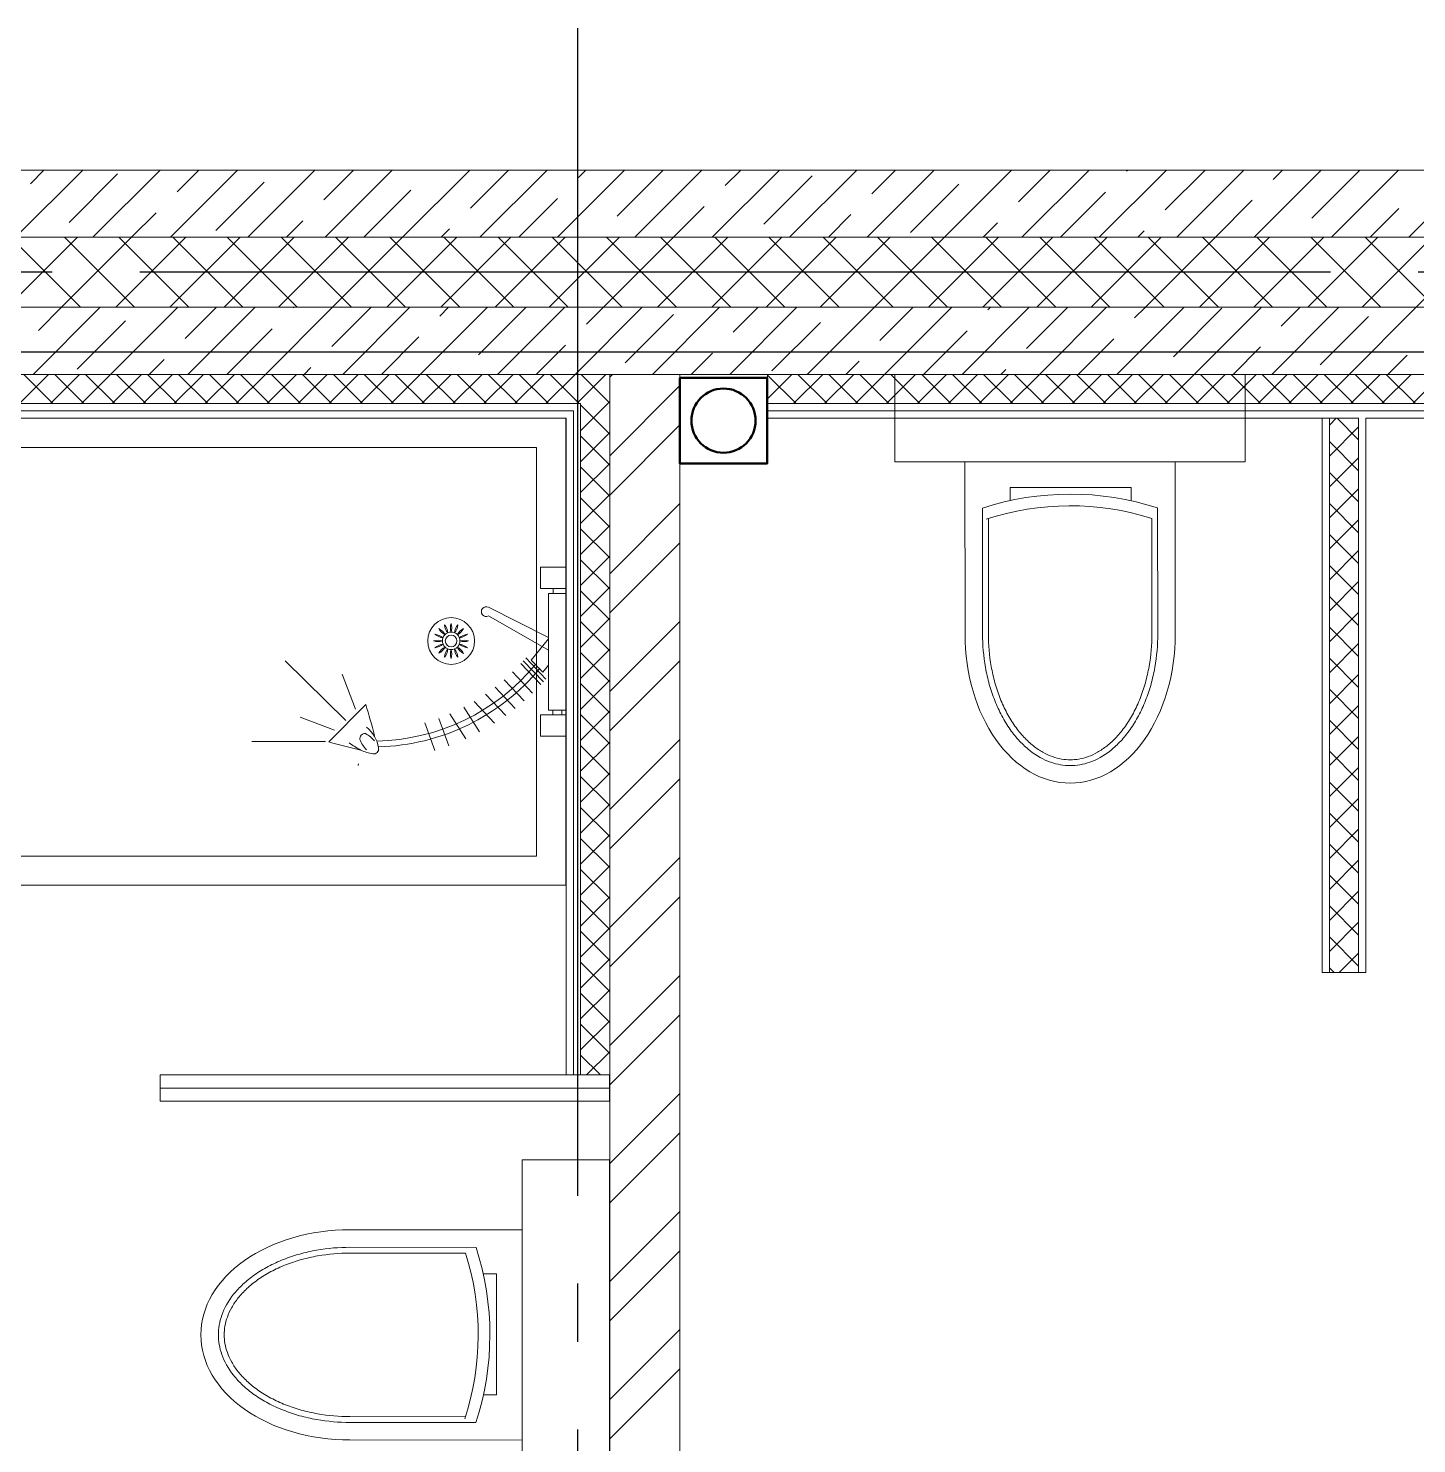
# Model space of a CAD drawing. Header units: millimetres. Extents: x 53645 to 137188, y 78097 to 135533.
# Drawn here: x 121237 to 123615, y 111447 to 113872 of the extents above; entities that cross this region are included whole.
import ezdxf

# ---------------------------------------------------------------- set-up
doc = ezdxf.new("R2010")
doc.units = ezdxf.units.MM
doc.linetypes.add('CONTI', pattern=[0])
doc.linetypes.add('GOST2.303 5', pattern=[24, 20, -1.5, 1, -1.5])
doc.layers.add('axis_dim', color=40, linetype='CONTI')
doc.layers.add('line 1 GP', color=90, linetype='Continuous', lineweight=0, plot=False)
doc.layers.add('sanitary', color=103, linetype='Continuous', lineweight=9)
doc.layers.add('Wall2', color=5, linetype='Continuous', lineweight=5)

# ---------------------------------------------------------------- blocks, each defined once
blk = doc.blocks.new('jy6r')
at = {"color": 0}
for p, q in [((64668.22933991333, -13271.93460333147), (64373.37172315024, -13271.78870644044)), ((64668.22933991333, -13631.93447911453), (64668.22933991333, -13271.93460333147)), ((64589.47506538747, -13301.8956390304), (64373.35687901549, -13301.78870276798)), ((64571.67245424208, -13311.88683144152), (64373.35193097057, -13311.78870154381)), ((64601.8318254856, -13347.39399572711), (64624.75094587432, -13347.40533621221)), ((64624.75094587432, -13347.40533621221), (64624.64848678849, -13554.4751486587)), ((64624.64848678849, -13554.4751486587), (64602.1543200518, -13554.4640184426)), ((64571.53390898438, -13591.88679716511), (64373.21338571292, -13591.7886672674)), ((64589.32662403992, -13601.89560230567), (64373.208437668, -13601.78866604325)), ((64668.22933991333, -13631.93447911453), (64373.19359353326, -13631.78866237077))]:
    blk.add_line(p, q, dxfattribs=at)
for radius, end in [(485.2195626864635, 17.97896403636661), (465.2195626864635, 17.4853101711733)]:
    blk.add_arc((64127.94881916855, -13451.6672921051), radius, 341.9643355431964, end, dxfattribs=at)
at = {"color": 0, "lineweight": 9, "extrusion": (0, 0, -1)}
blk.add_ellipse((64373.28265834175, -13451.7886844056), major_axis=(-255.1423159082478, 0.1262455793817991), ratio=0.7054885322507328, start_param=-1.091703752692365e-13, end_param=1.570796326795022, dxfattribs=at)
at = {"color": 0, "lineweight": 9}
blk.add_ellipse((64373.28265834175, -13451.7886844056), major_axis=(-255.1423159082478, 0.1262455793512065), ratio=0.7054885322507325, start_param=-6.078852456255949e-14, end_param=1.570796326794943, dxfattribs=at)
for points, knots in [([(64373.208437668, -13601.78866604324), (64354.82541635442, -13601.77957004061), (64335.50532297008, -13600.21926011403), (64306.52810069952, -13595.0597186569), (64296.87046540527, -13592.87306371613), (64277.86483934503, -13587.55472027353), (64268.51693481939, -13584.42272358816), (64250.43888343455, -13577.26179680566), (64241.7109967, -13573.23340000259), (64225.16486349665, -13564.39405367939), (64217.34696955502, -13559.582444289), (64202.87902545855, -13549.36475005725), (64196.2156932013, -13543.94957257639), (64184.20366953727, -13532.73402477123), (64178.85405532461, -13526.93464282694), (64164.84484139783, -13509.28868454685), (64158.26367707762, -13497.23568777279), (64149.92552134215, -13473.82458563159), (64148.13499430037, -13462.47843793227), (64148.14568322167, -13440.8761279897), (64149.94743763501, -13429.53175776759), (64158.30875712175, -13406.12891860275), (64164.90184597182, -13394.08244050913), (64178.92851563551, -13376.45035451186), (64184.28386634841, -13370.65626943296), (64196.30698313611, -13359.45261432471), (64202.97567103819, -13354.04403358811), (64217.45371957101, -13343.84066196527), (64225.2763712958, -13339.03679158809), (64241.83124389259, -13330.21382379323), (64250.5631128906, -13326.19406615679), (64268.64824193988, -13319.05103308058), (64277.99924133987, -13315.928288698), (64297.01012117356, -13310.62875599557), (64306.66991567194, -13308.451659407), (64335.65222968137, -13303.32079659227), (64354.9738577019, -13301.77960676534), (64373.3568790155, -13301.78870276797)], [-1.570796326794897, -1.570796326794897, -1.570796326794897, -1.570796326794897, -1.308996938995747, -1.308996938995747, -1.178097245096172, -1.178097245096172, -1.047197551196598, -1.047197551196598, -0.9162978572970231, -0.9162978572970231, -0.7853981633974484, -0.7853981633974484, -0.6544984694978737, -0.6544984694978737, -0.5235987755982989, -0.5235987755982989, -0.2617993877991495, -0.2617993877991495, 0, 0, 0.2617993877991494, 0.2617993877991494, 0.5235987755982987, 0.5235987755982987, 0.6544984694978734, 0.6544984694978734, 0.7853981633974481, 0.7853981633974481, 0.9162978572970227, 0.9162978572970227, 1.047197551196597, 1.047197551196597, 1.178097245096172, 1.178097245096172, 1.308996938995747, 1.308996938995747, 1.570796326794897, 1.570796326794897, 1.570796326794897, 1.570796326794897]), ([(64373.21338571292, -13591.7886672674), (64355.39274917112, -13591.77984953531), (64336.64871870875, -13590.26556634843), (64308.58587233468, -13585.26883415925), (64299.24366841435, -13583.15301138259), (64280.88119775033, -13578.01464208413), (64271.86111373626, -13574.99144258236), (64254.46014744269, -13568.09871709327), (64246.07443605192, -13564.22692649495), (64230.22542301515, -13555.75999870033), (64222.76230104198, -13551.16452518362), (64209.00114679922, -13541.44598705609), (64202.69363988453, -13536.3166752168), (64191.37490109431, -13525.74844295666), (64186.36309202302, -13520.31014073823), (64177.66938188535, -13509.35957297688), (64173.98842433264, -13503.84688445999), (64167.85834234834, -13492.91204498075), (64165.40813462289, -13487.49050134928), (64161.62174555723, -13476.85942848679), (64160.27933435121, -13471.65842513619), (64158.53749430813, -13461.49295181473), (64158.13793957922, -13456.52850341569), (64158.14273549452, -13446.83595859611), (64158.54719265815, -13441.87196739105), (64160.29911215432, -13431.70810406723), (64161.64674171554, -13426.50826077398), (64165.44348496053, -13415.8814007845), (64167.89923438488, -13410.46188445274), (64174.03994376997, -13399.53345629274), (64177.72580702636, -13394.02505205301), (64186.43163629614, -13383.08147570577), (64191.44831322794, -13377.6488216986), (64202.7772412368, -13367.09204142285), (64209.09020137714, -13361.96867610573), (64222.86046948485, -13352.26411112029), (64230.32836803423, -13347.6758588224), (64246.18578418668, -13339.22460248051), (64254.57509243963, -13335.36120563074), (64271.98330056511, -13328.48553412743), (64281.0061990411, -13325.4713356013), (64299.37366225179, -13320.35116374197), (64308.71805281957, -13318.24456564464), (64336.78566326428, -13313.27563670811), (64355.53129442877, -13311.77988381172), (64373.35193097057, -13311.78870154381)], [-1.570796326794897, -1.570796326794897, -1.570796326794897, -1.570796326794897, -1.308996938995747, -1.308996938995747, -1.178097245096172, -1.178097245096172, -1.047197551196598, -1.047197551196598, -0.9162978572970231, -0.9162978572970231, -0.7853981633974484, -0.7853981633974484, -0.6544984694978737, -0.6544984694978737, -0.5235987755982989, -0.5235987755982989, -0.3926990816987242, -0.3926990816987242, -0.2617993877991495, -0.2617993877991495, -0.1308996938995747, -0.1308996938995747, 0, 0, 0.1308996938995747, 0.1308996938995747, 0.2617993877991494, 0.2617993877991494, 0.392699081698724, 0.392699081698724, 0.5235987755982987, 0.5235987755982987, 0.6544984694978734, 0.6544984694978734, 0.7853981633974481, 0.7853981633974481, 0.9162978572970227, 0.9162978572970227, 1.047197551196597, 1.047197551196597, 1.178097245096172, 1.178097245096172, 1.308996938995747, 1.308996938995747, 1.570796326794897, 1.570796326794897, 1.570796326794897, 1.570796326794897])]:
    blk.add_open_spline(points, degree=3, knots=knots, dxfattribs=at)
blk = doc.blocks.new('hhjj')
at = {"color": 0}
for centre, radius in [((5592345.427525982, 528912.2435769958), 40), ((5592345.132785946, 528912.1273181827), 15), ((5592345.427525982, 528912.2435769958), 10)]:
    blk.add_circle(centre, radius, dxfattribs=at)
for centre, start, end in [((5592359.555616338, 528942.1532394091), 184.8952148223531, 219.1047851420183), ((5592314.002164763, 528923.7484502959), 4.895214835549273, 39.10478514201824), ((5592369.993016068, 528934.683999588), 162.895214818999, 197.104785180754), ((5592320.862035897, 528934.683999588), 342.8952148321829, 17.10478516804367), ((5592331.299435627, 528942.1532394091), 320.8952148652446, 355.1047851787093), ((5592376.852887201, 528923.7484502959), 140.8952148652446, 175.1047851656112), ((5592315.517863569, 528898.1154866403), 50.8952148459195, 85.10478520315839), ((5592333.922652682, 528943.6689382147), 230.8952148459195, 265.1047851499911), ((5592346.93715198, 528945.4748002437), 207.8952148246437, 242.1047851753563), ((5592312.196302734, 528910.7339509984), 27.8952148246437, 62.10478517535629), ((5592343.917899985, 528945.4748002437), 297.8952148246437, 332.1047851753563), ((5592378.65874923, 528910.7339509984), 117.8952148718052, 152.1047851753563), ((5592375.337188396, 528898.1154866403), 94.8952147977193, 129.1047851661405), ((5592356.932399282, 528943.6689382147), 274.8952147981067, 309.104785166141), ((5592323.162688601, 528887.5618280942), 72.89521480184678, 107.1047851981532), ((5592323.162688601, 528936.6928082654), 252.8952147974339, 287.1047852025661), ((5592315.517863569, 528926.3716673513), 274.8952147971015, 309.1047851504318), ((5592333.922652682, 528880.8182157769), 94.89521484988134, 129.1047851504329), ((5592312.196302734, 528913.7532029931), 297.8952148145488, 332.1047851728668), ((5592346.93715198, 528879.0123537477), 117.8952148198606, 152.1047851544488), ((5592359.555616338, 528882.3339145825), 140.8952148593628, 175.1047851755124), ((5592314.002164763, 528900.7387036957), 320.8952148593628, 355.1047851621233), ((5592369.993016068, 528889.8031544036), 162.8952148248907, 197.1047851751298), ((5592320.862035897, 528889.8031544036), 342.8952148259913, 17.10478517398996), ((5592331.299435627, 528882.3339145825), 4.895214824481076, 39.1047851377496), ((5592376.852887201, 528900.7387036957), 184.8952148378669, 219.1047851377496), ((5592378.65874923, 528913.7532029931), 207.895214818403, 242.1047851878384), ((5592343.917899985, 528879.0123537477), 27.89521484198394, 62.10478516356582), ((5592375.337188396, 528926.3716673513), 230.8952148338908, 265.1047852020257), ((5592356.932399282, 528880.8182157769), 50.89521483389081, 85.10478520164165), ((5592367.692363364, 528887.5618280942), 72.89521484763308, 107.1047851523669), ((5592367.692363364, 528936.6928082654), 252.895214796633, 287.104785203367)]:
    blk.add_arc(centre, 25.70234451818546, start, end, dxfattribs=at)
blk = doc.blocks.new('04234')
at = {"color": 0, "lineweight": 0}
for p, q in [((-46088.51859755348, 140509.5348321559), (-46088.51859755325, 140472.8109055663)), ((-46045.14012116287, 140509.5348321559), (-46088.51859755348, 140509.5348321559)), ((-46045.14012116287, 140472.8109055659), (-46045.14012116287, 140509.5348321559)), ((-46088.51859755325, 140472.8109055663), (-46045.14012116287, 140472.8109055659)), ((-46066.65724649024, 140472.8109055656), (-46066.65724649024, 140464.650006014)), ((-46058.73468721076, 140464.6500060136), (-46088.51859755325, 140464.650006014)), ((-46088.51859755325, 140464.6487217994), (-46088.51859755325, 140264.6380287163)), ((-46058.61049906677, 140386.2213758213), (-46058.61049906677, 140464.3394458882)), ((-45955.97140131705, 140425.8948863017), (-46059.0657655641, 140367.3522575136)), ((-46058.6104990663, 140389.1709293633), (-45955.97140131751, 140440.8564545513)), ((-46059.06576556456, 140341.9011949591), (-46059.0657655648, 140386.7764194423)), ((-46059.0657655648, 140386.7764194423), (-46029.17239035293, 140350.3315518874)), ((-46054.49800552428, 140317.6421353201), (-46019.85148918419, 140353.9968575767)), ((-46050.25552666886, 140312.8962442348), (-46015.65796248917, 140349.1996008015)), ((-46049.07251924183, 140329.4502704454), (-46029.17239035293, 140350.3315518874)), ((-46045.99179880717, 140308.2717771545), (-46011.43321199389, 140344.5342346247)), ((-46049.07251924183, 140329.4502704454), (-46059.06576556456, 140341.9011949591)), ((-46058.61049906723, 140264.3287528054), (-46058.610499067, 140341.3339629899)), ((-46031.69546839292, 140293.7409130932), (-45997.19964136905, 140329.9375164731)), ((-46017.19271260663, 140280.371147561), (-45982.66564645316, 140316.6005302822)), ((-46002.00862320862, 140267.666605269), (-45967.35879110242, 140304.0248067739)), ((-45985.6276851024, 140255.2735643679), (-45950.75172691559, 140291.8690408339)), ((-45966.64404353453, 140242.429353156), (-45931.39251389611, 140279.418918186)), ((-45745.74658253605, 140274.1013512953), (-45682.62839234948, 140210.1655632716)), ((-46088.51859755325, 140264.6380287163), (-46058.61049906723, 140264.6380287163)), ((-46088.51859755372, 140256.4771898623), (-46088.51859755395, 140219.753263272)), ((-46045.01593302004, 140256.4771898618), (-46088.51859755372, 140256.4771898623)), ((-46081.48710758938, 140264.6380287166), (-46081.48710758961, 140256.4771898618)), ((-46066.53305834718, 140264.6380287173), (-46066.53305834695, 140256.4771898621)), ((-46045.01593301981, 140219.7532632722), (-46045.01593302004, 140256.4771898618)), ((-45940.71175862988, 140227.2203878866), (-45913.57491501933, 140269.4201114035)), ((-45917.02208748995, 140215.4331374468), (-45889.66476714215, 140257.9757179854)), ((-45888.27880274085, 140203.5603174315), (-45870.99540023203, 140250.4781881125)), ((-45864.41395001113, 140195.5641370391), (-45847.09478217456, 140242.5790970029)), ((-46088.51859755395, 140219.753263272), (-46045.01593301981, 140219.7532632722)), ((-45733.07264330401, 140169.9569588379), (-45733.60953656724, 140172.6401412444))]:
    blk.add_line(p, q, dxfattribs=at)
at = {"color": 0, "lineweight": 0, "ltscale": 100000}
for p, q in [((-45711.68120427246, 140246.755985052), (-45607.98520041539, 140348.8811550575)), ((-45728.21237894639, 140266.2799268821), (-45705.6697110017, 140326.353572657)), ((-45692.1441870027, 140230.2356837938), (-45633.53351903546, 140252.7632661953)), ((-45677.11574170717, 140210.7117419645), (-45550.87706990752, 140210.7117419645))]:
    blk.add_line(p, q, dxfattribs=at)
at = {"color": 0, "lineweight": 0}
for centre, radius, start, end in [((-45952.20433530863, 140433.3756704269), 8.37573384441821, 243.2717441346827, 116.7282558951468), ((-45758.07619321579, 140572.7747435855), 371.1867982982067, 219.5748948521873, 268.5463851635695), ((-45758.07619321579, 140572.7747435855), 361.1867982982067, 219.5748948521873, 268.9662403230725), ((-45032.53300761201, 140043.9041410663), 749.4426989791111, 162.111967307606, 166.2974902051817), ((-45710.67960270372, 140190.5251219225), 57.90275453291952, 128.7499499009802, 170.7710732916104), ((-45720.02791316786, 140177.7000174433), 53.22938224458122, 118.8118937012711, 140.0063469502559), ((-45744.45683451954, 140215.6428902379), 8.78280450580875, 44.13043615926173, 98.01239344653567), ((-45759.17692371923, 140198.3239456831), 8.782804505795411, 170.2484789730798, 224.1304361592617), ((-45792.03363744009, 140238.1780696057), 61.14909028492871, 317.0969680629539, 336.8676893329449), ((-45744.45683451954, 140215.6428902379), 8.782804505795411, 350.24847897308, 44.13043615926173), ((-45908.27614031385, 140978.8219535623), 801.0927240324534, 282.3118652798703, 286.3601960419327), ((-45801.81487793778, 140320.7749116047), 140.2587237469475, 297.3130168285447, 306.9943701460239), ((-45759.17692371923, 140198.3239456831), 8.782804505788137, 224.1304361592617, 278.0123934465357), ((-45766.89533504751, 140253.1572327962), 64.1566543728466, 278.0123934465357, 297.3130168285447)]:
    blk.add_arc(centre, radius, start, end, dxfattribs=at)
at = {"color": 0, "lineweight": 0, "extrusion": (0, 0, -1), "zscale": -1, "rotation": 224.9999999811341}
blk.add_blockref('hhjj', (3626280.059418066, 4468765.845428829), dxfattribs=at)

msp = doc.modelspace()

# ---------------------------------------------------------------- linework, layer by layer
at = {"layer": 'axis_dim', "linetype": 'Continuous', "lineweight": 25}
msp.add_line((113077.6731801482, 113317.7876670126), (126877.6731797244, 113317.7876670126), dxfattribs=at)
at = {"layer": 'axis_dim', "linetype": 'GOST2.303 5', "lineweight": 25, "ltscale": 100}
for points in [[(122177.3032287247, 113871.7498236039), (122177.3032287248, 102826.1922158368)], [(123427.681482202, 113453.9400184869), (117677.6785595213, 113453.9400184869)], [(135217.2530433179, 113453.9400184868), (123427.681482202, 113453.9400184869)]]:
    msp.add_lwpolyline(points, dxfattribs=at)
at = {"layer": 'line 1 GP', "color": 25, "lineweight": 50, "ltscale": 100}
msp.add_lwpolyline([(122352.3026507726, 113273.0376511822), (122502.3014740362, 113273.0376511822), (122502.3014740362, 113126.4338445437), (122352.3026507726, 113126.4338445437)], close=True, dxfattribs=at)
msp.add_circle((122427.3020624044, 113199.735747863), 55, dxfattribs=at)
at = {"layer": 'sanitary', "linetype": 'ByBlock', "lineweight": 0}
msp.add_line((121462.3020133422, 112056.4403409932), (122232.3022107852, 112056.4395808729), dxfattribs=at)
for points in [[(123320.9168269287, 113128.9400184869), (122720.9168269287, 113128.9400184869), (122720.9168269287, 113278.9400184869), (123320.9168269287, 113278.9400184869)], [(122157.3028930083, 113203.9399854237), (120457.3028930083, 113203.9399854237), (120457.3028930083, 112403.9399854237), (122157.3028340254, 112403.936725369)], [(122107.3028893219, 113153.9399854237), (120507.3028930083, 113153.9399854237), (120507.3028930083, 112453.9398895398), (122107.3028377118, 112453.936821253)], [(121462.3020133422, 112078.9403409932), (122232.3022107852, 112078.9395808729), (122232.3022107852, 112033.9395808729), (121462.3020133422, 112033.9403409932)], [(122082.3036928681, 111933.6680071146), (122082.3036928681, 111333.6680071146), (122232.3036928681, 111333.6680071146), (122232.3036928681, 111933.6680071146)]]:
    msp.add_lwpolyline(points, close=True, dxfattribs=at)
at = {"layer": 'Wall2', "ltscale": 100}
for points in [[(126852.69188785, 113628.9400184869), (119672.5416940687, 113628.9400184869)], [(121214.8123014597, 113513.9400184869), (121329.8123014597, 113628.9400184869)], [(121240.2207655083, 113605.6397433829), (121263.5210406122, 113628.9400184869)], [(121347.3948229322, 113513.9400184869), (121462.3948229322, 113628.9400184869)], [(121479.9773444047, 113513.9400184869), (121594.9773444047, 113628.9400184869)], [(121491.4646436986, 113591.7185786283), (121528.6860835572, 113628.9400184869)], [(121612.5598658771, 113513.9400184869), (121727.5598658771, 113628.9400184869)], [(121742.708521889, 113577.7974138737), (121793.8511265022, 113628.9400184869)], [(121745.1423873496, 113513.9400184869), (121860.1423873496, 113628.9400184869)], [(121877.7249088221, 113513.9400184869), (121992.7249088221, 113628.9400184869)], [(121993.9524000793, 113563.8762491191), (122059.0161694471, 113628.9400184869)], [(122010.3074302946, 113513.9400184869), (122125.3074302946, 113628.9400184869)], [(122142.8899517671, 113513.9400184869), (122257.8899517671, 113628.9400184869)], [(122178.9050175334, 113616.2463451007), (122191.5986909196, 113628.9400184869)], [(122245.1962782696, 113549.9550843645), (122324.1812123921, 113628.9400184869)], [(122275.4724732395, 113513.9400184869), (122390.4724732395, 113628.9400184869)], [(122408.054994712, 113513.9400184869), (122523.054994712, 113628.9400184869)], [(122430.1488957237, 113602.3251803461), (122456.7637338645, 113628.9400184869)], [(122540.6375161845, 113513.9400184869), (122655.6375161845, 113628.9400184869)], [(122673.220037657, 113513.9400184869), (122788.220037657, 113628.9400184869)], [(122681.3927739141, 113588.4040155915), (122721.9287768095, 113628.9400184869)], [(122805.8025591294, 113513.9400184869), (122920.8025591295, 113628.9400184869)], [(122932.6366521044, 113574.4828508369), (122987.0938197544, 113628.9400184869)], [(122938.3850806019, 113513.9400184869), (123053.3850806019, 113628.9400184869)], [(123070.9676020744, 113513.9400184869), (123185.9676020744, 113628.9400184869)], [(123117.5892695585, 113626.8529468185), (123119.6763412269, 113628.9400184869)], [(123183.8805302948, 113560.5616860822), (123252.2588626994, 113628.9400184869)], [(123203.5501235469, 113513.9400184869), (123318.5501235469, 113628.9400184869)], [(123336.1326450194, 113513.9400184869), (123451.1326450194, 113628.9400184869)], [(123368.8331477489, 113612.9317820639), (123384.8413841719, 113628.9400184869)], [(123435.1244084851, 113546.6405213276), (123517.4239056444, 113628.9400184869)], [(123468.7151664918, 113513.9400184869), (123583.7151664918, 113628.9400184869)], [(123601.2976879643, 113513.9400184869), (123716.2976879643, 113628.9400184869)], [(121306.5120262445, 113539.3484826467), (121389.3761021648, 113622.2125585669)], [(121557.7559044348, 113525.427317892), (121640.6199803551, 113608.2913938123)], [(122496.44015646, 113536.0339196099), (122579.3042323803, 113618.8979955301)], [(122747.6840346503, 113522.1127548552), (122830.5481105706, 113604.9768307755)], [(121811.4336479746, 113513.9400184869), (121891.8638585455, 113594.3702290577)], [(122076.5986909196, 113513.9400184869), (122143.1077367358, 113580.4490643031)], [(123004.6763412269, 113513.9400184869), (123081.791988761, 113591.0556660209)], [(121413.6860835572, 113513.9400184869), (121455.667362901, 113555.9212978307)], [(122341.7637338645, 113513.9400184869), (122394.3516149262, 113566.5278995485)], [(123269.8413841719, 113513.9400184869), (123333.0358669513, 113577.1345012663)], [(123535.0064271168, 113513.9400184869), (123584.2797451417, 113563.2133365117)], [(121678.8511265022, 113513.9400184869), (121706.9112410914, 113542.0001330761)], [(122606.9287768095, 113513.9400184869), (122645.5954931165, 113552.6067347939)], [(122872.0938197544, 113513.9400184869), (122896.8393713069, 113538.6855700393)], [(119672.5416940687, 113513.9400184869), (126737.6918877943, 113513.9400184869)], [(119672.5416940687, 113513.9400184869), (126737.6918877943, 113513.9400184869)], [(121200.8783186377, 113393.9400184869), (121320.8783186377, 113513.9400184869)], [(121325.9670951167, 113393.9400184869), (121205.9670951167, 113513.9400184869)], [(121293.6860836684, 113393.9400184869), (121413.6860836684, 113513.9400184869)], [(121418.7748601474, 113393.9400184869), (121298.7748601474, 113513.9400184869)], [(121386.4938486992, 113393.9400184869), (121506.4938486992, 113513.9400184869)], [(121511.5826251782, 113393.9400184869), (121391.5826251781, 113513.9400184869)], [(121479.3016137299, 113393.9400184869), (121599.3016137299, 113513.9400184869)], [(121604.3903902089, 113393.9400184869), (121484.3903902089, 113513.9400184869)], [(121572.1093787606, 113393.9400184869), (121692.1093787606, 113513.9400184869)], [(121697.1981552396, 113393.9400184869), (121577.1981552396, 113513.9400184869)], [(121664.9171437914, 113393.9400184869), (121784.9171437914, 113513.9400184869)], [(121790.0059202703, 113393.9400184869), (121670.0059202703, 113513.9400184869)], [(121757.7249088221, 113393.9400184869), (121877.7249088221, 113513.9400184869)], [(121882.8136853011, 113393.9400184869), (121762.8136853011, 113513.9400184869)], [(121850.5326738528, 113393.9400184869), (121970.5326738528, 113513.9400184869)], [(121975.6214503318, 113393.9400184869), (121855.6214503318, 113513.9400184869)], [(121943.3404388836, 113393.9400184869), (122063.3404388836, 113513.9400184869)], [(121944.0161694471, 113513.9400184869), (121958.1551192817, 113528.0789683215)], [(122068.4292153626, 113393.9400184869), (121948.4292153626, 113513.9400184869)], [(122036.1482039143, 113393.9400184869), (122156.1482039143, 113513.9400184869)], [(122161.2369803933, 113393.9400184869), (122041.2369803933, 113513.9400184869)], [(122128.955968945, 113393.9400184869), (122248.955968945, 113513.9400184869)], [(122254.044745424, 113393.9400184869), (122134.044745424, 113513.9400184869)], [(122209.1812123921, 113513.9400184869), (122209.3989974721, 113514.1578035669)], [(122221.7637339758, 113393.9400184869), (122341.7637339758, 113513.9400184869)], [(122346.8525104547, 113393.9400184869), (122226.8525104547, 113513.9400184869)], [(122314.5714990065, 113393.9400184869), (122434.5714990065, 113513.9400184869)], [(122439.6602754855, 113393.9400184869), (122319.6602754855, 113513.9400184869)], [(122407.3792640372, 113393.9400184869), (122527.3792640372, 113513.9400184869)], [(122532.4680405162, 113393.9400184869), (122412.4680405162, 113513.9400184869)], [(122500.187029068, 113393.9400184869), (122620.187029068, 113513.9400184869)], [(122625.275805547, 113393.9400184869), (122505.275805547, 113513.9400184869)], [(122592.9947940987, 113393.9400184869), (122712.9947940987, 113513.9400184869)], [(122718.0835705777, 113393.9400184869), (122598.0835705777, 113513.9400184869)], [(122685.8025591294, 113393.9400184869), (122805.8025591294, 113513.9400184869)], [(122810.8913356084, 113393.9400184869), (122690.8913356084, 113513.9400184869)], [(122778.6103241602, 113393.9400184869), (122898.6103241602, 113513.9400184869)], [(122903.6991006392, 113393.9400184869), (122783.6991006392, 113513.9400184869)], [(122871.4180891909, 113393.9400184869), (122991.4180891909, 113513.9400184869)], [(122996.5068656699, 113393.9400184869), (122876.5068656699, 113513.9400184869)], [(122964.2258542216, 113393.9400184869), (123084.2258542216, 113513.9400184869)], [(123089.3146307006, 113393.9400184869), (122969.3146307006, 113513.9400184869)], [(123057.0336192524, 113393.9400184869), (123177.0336192524, 113513.9400184869)], [(123182.1223957314, 113393.9400184869), (123062.1223957314, 113513.9400184869)], [(123137.2588626994, 113513.9400184869), (123148.0832494972, 113524.7644052847)], [(123149.8413842831, 113393.9400184869), (123269.8413842831, 113513.9400184869)], [(123274.9301607621, 113393.9400184869), (123154.9301607621, 113513.9400184869)], [(123242.6491493139, 113393.9400184869), (123362.6491493139, 113513.9400184869)], [(123367.7379257928, 113393.9400184869), (123247.7379257928, 113513.9400184869)], [(123335.4569143446, 113393.9400184869), (123455.4569143446, 113513.9400184869)], [(123460.5456908236, 113393.9400184869), (123340.5456908236, 113513.9400184869)], [(123428.2646793753, 113393.9400184869), (123548.2646793753, 113513.9400184869)], [(123553.3534558543, 113393.9400184869), (123433.3534558543, 113513.9400184869)], [(123521.072444406, 113393.9400184869), (123641.072444406, 113513.9400184869)], [(123646.161220885, 113393.9400184869), (123526.161220885, 113513.9400184869)], [(123613.8802094368, 113393.9400184869), (123733.8802094368, 113513.9400184869)], [(126617.6918877362, 113393.9400184869), (119672.5416940687, 113393.9400184869)], [(126617.6918877362, 113393.9400184869), (119672.5416940687, 113393.9400184869)], [(121244.9773444047, 113278.9400184869), (121359.9773444047, 113393.9400184869)], [(121254.1419302629, 113354.3958651925), (121293.6860835572, 113393.9400184869)], [(121377.5598658771, 113278.9400184869), (121492.5598658771, 113393.9400184869)], [(121505.3858084532, 113340.4747004379), (121558.8511265021, 113393.9400184869)], [(121510.1423873496, 113278.9400184869), (121625.1423873496, 113393.9400184869)], [(121642.7249088221, 113278.9400184869), (121757.7249088221, 113393.9400184869)], [(121690.3384259073, 113392.8447964196), (121691.4336479746, 113393.9400184869)], [(121756.6296866436, 113326.5535356833), (121824.0161694471, 113393.9400184869)], [(121775.3074302946, 113278.9400184869), (121890.3074302946, 113393.9400184869)], [(121907.8899517671, 113278.9400184869), (122022.8899517671, 113393.9400184869)], [(121941.5823040977, 113378.9236316649), (121956.5986909196, 113393.9400184869)], [(122007.8735648339, 113312.6323709287), (122089.1812123921, 113393.9400184869)], [(122040.4724732395, 113278.9400184869), (122155.4724732395, 113393.9400184869)], [(122173.054994712, 113278.9400184869), (122288.054994712, 113393.9400184869)], [(122192.826182288, 113365.0024669103), (122221.7637338645, 113393.9400184869)], [(122305.6375161845, 113278.9400184869), (122420.6375161845, 113393.9400184869)], [(122438.220037657, 113278.9400184869), (122553.220037657, 113393.9400184869)], [(122444.0700604784, 113351.0813021557), (122486.9287768095, 113393.9400184869)], [(122570.8025591295, 113278.9400184869), (122685.8025591294, 113393.9400184869)], [(122695.3139386687, 113337.1601374011), (122752.0938197544, 113393.9400184869)], [(122703.3850806019, 113278.9400184869), (122818.3850806019, 113393.9400184869)], [(122835.9676020744, 113278.9400184869), (122950.9676020744, 113393.9400184869)], [(122880.2665561228, 113389.5302333828), (122884.6763412269, 113393.9400184869)], [(122946.557816859, 113323.2389726465), (123017.2588626994, 113393.9400184869)], [(122968.5501235469, 113278.9400184869), (123083.5501235469, 113393.9400184869)], [(123101.1326450194, 113278.9400184869), (123216.1326450194, 113393.9400184869)], [(123131.5104343132, 113375.6090686282), (123149.8413841719, 113393.9400184869)], [(123197.8016950494, 113309.3178078919), (123280.6657709697, 113392.1818838122)], [(123233.7151664918, 113278.9400184869), (123348.7151664918, 113393.9400184869)], [(123366.2976879643, 113278.9400184869), (123481.2976879643, 113393.9400184869)], [(123382.7543125035, 113361.6879038735), (123415.0064271168, 113393.9400184869)], [(123498.8802094368, 113278.9400184869), (123613.8802094368, 113393.9400184869)], [(121320.4331909991, 113288.1046044563), (121403.2972669194, 113370.9686803766)], [(122259.1174430243, 113298.7112061741), (122341.9815189446, 113381.5752820944)], [(122510.3613212146, 113284.7900414195), (122593.2253971349, 113367.6541173398)], [(123449.0455732397, 113295.3966431373), (123531.90964916, 113378.2607190576)], [(121576.4336479746, 113278.9400184869), (121654.5411451097, 113357.047515622)], [(121841.5986909196, 113278.9400184869), (121905.7850233001, 113343.1263508674)], [(122769.6763412269, 113278.9400184869), (122844.4692753252, 113353.7329525852)], [(123034.8413841719, 113278.9400184869), (123095.7131535156, 113339.8117878306)], [(122106.7637338645, 113278.9400184869), (122157.0289014904, 113329.2051861128)], [(122371.9287768095, 113278.9400184869), (122408.2727796808, 113315.2840213582)], [(123300.0064271168, 113278.9400184869), (123346.9570317059, 113325.890623076)], [(121443.8511265022, 113278.9400184869), (121469.5885276557, 113304.6774196404)], [(121709.0161694471, 113278.9400184869), (121720.832405846, 113290.7562548858)], [(122637.0938197544, 113278.9400184869), (122659.5166578711, 113301.3628566035)], [(123565.1714700618, 113278.9400184869), (123598.2009098963, 113311.9694583213)], [(119672.5416940687, 113278.9400184869), (126502.6918876806, 113278.9400184869)], [(120272.6688753898, 113278.9400184869), (122182.6744630007, 113278.9399849852)], [(122157.6744630007, 113278.9399854237), (122157.6744630007, 113278.9400184869)], [(122157.6744630007, 113278.9400184869), (122170.1744630008, 113278.9400184869)], [(122170.1744630007, 113278.9399852044), (122157.6744630007, 113278.9399854237)], [(122170.1744630007, 113278.9399852044), (122170.1744630008, 113278.9400184869)], [(122170.1744630008, 113278.9400184869), (122182.6744630008, 113278.9400184869)], [(122170.1744630008, 113278.9400184869), (122170.1744630007, 113278.9399852044)], [(122182.6744630007, 113278.9399849852), (122170.1744630007, 113278.9399852044)], [(122182.6744630007, 113278.9399849852), (122182.6744630008, 113278.9400184869)], [(122182.6744630008, 113278.9400184869), (122232.6744630009, 113278.9400184869)], [(122182.6744630008, 113278.9400184869), (122182.6744630007, 113278.9399849852)], [(122232.6744630008, 113278.9399778744), (122232.6721617848, 112078.9395808729)], [(122232.6731797243, 110028.9400658694), (122232.6744630008, 113278.9400184869)], [(122232.6744630009, 113278.9400184869), (122232.6744630008, 113278.9399778744)], [(122232.674461204, 113274.3895154942), (122237.2249641967, 113278.9400184869)], [(122232.6744630008, 113278.9400184869), (122352.6744630008, 113278.9400184869)], [(122352.6744630008, 113278.9400184869), (122352.6731797243, 110028.9400184869)], [(122502.6713511229, 113278.9400184869), (126502.6918876805, 113278.9400280076)], [(122502.6713512419, 113228.9400184869), (122502.6713511229, 113278.9400184869)], [(122902.2588626994, 113278.9400184869), (122910.7605360615, 113287.4416918489)], [(122232.6744080156, 113139.6856495817), (122352.6744553982, 113259.6856969643)], [(122182.6743671168, 113228.9399849852), (120272.6689306034, 113228.9400184869)], [(120272.6689306034, 113228.9400184869), (122170.1743671167, 113228.9399852044)], [(122170.1743431457, 113216.4399852044), (120272.6689444067, 113216.4400184869)], [(120272.6689444067, 113216.4400184869), (122157.6743431457, 113216.4399854237)], [(122157.6743431457, 113216.4399854237), (122170.1743431457, 113216.4399852044)], [(122170.172161785, 112078.9397007279), (122170.1743431457, 113216.4399852044)], [(122170.1743431457, 113216.4399852044), (122170.172161785, 112078.9397007279)], [(122170.1743431457, 113216.4399852044), (122170.1743191748, 113203.9399852044)], [(122170.1743671167, 113228.9399852044), (122182.6743671168, 113228.9399849852)], [(122182.6721617849, 112078.9396767569), (122182.6743671168, 113228.9399849852)], [(122182.6743671168, 113228.9399849852), (122182.6721617849, 112078.9396767569)], [(122182.6743671168, 113228.9399849852), (122182.6743431458, 113216.4399849852)], [(126452.6915945493, 113228.9400278886), (122502.6713512419, 113228.9400184869)], [(122502.6713512419, 113228.9400184869), (126452.6915945493, 113228.9400278886)], [(122502.6713512716, 113216.4400184869), (122502.6713512419, 113228.9400184869)], [(126440.1915965237, 113216.4400278589), (122502.6713512716, 113216.4400184869)], [(122502.6713512716, 113216.4400184869), (126440.1915965237, 113216.4400278589)], [(122502.6713513014, 113203.9400184869), (122502.6713512716, 113216.4400184869)], [(122157.6743191747, 113203.9399854237), (120272.6689582101, 113203.9400184869)], [(122157.672161785, 112078.9397246989), (122157.6743191747, 113203.9399854237)], [(122232.6743814214, 113072.3336729875), (122352.674428804, 113192.3337203701)], [(123515.1760453086, 113203.9400187322), (122502.6713513014, 113203.9400184869)], [(123452.6760453086, 113203.9399732794), (123465.1760453086, 113203.93998237)], [(123452.6767357951, 112254.4828533416), (123452.6760453086, 113203.9399732794)], [(123515.1760453086, 113203.9400187322), (123465.1760453086, 113203.93998237)], [(123465.1760453086, 113203.93998237), (123465.1767357951, 112254.4828624321)], [(123465.1760453086, 113203.93998237), (123465.1767357951, 112254.4828624321)], [(123515.1767357951, 112254.4828987943), (123515.1760453086, 113203.9400187322)], [(123515.1767357951, 112254.4828987943), (123515.1760453086, 113203.9400187322)], [(126427.6915984981, 113203.9400278587), (123527.6760453086, 113203.9400278227)], [(123527.6760453086, 113203.9400278227), (123527.6767357951, 112254.4829078849)], [(122232.674328233, 112937.6298070751), (122352.6743756155, 113057.6298544576)], [(122232.6743016388, 112870.2778304809), (122352.6743490213, 112990.2778778634)], [(122232.6742484504, 112735.5739645684), (122352.6742958329, 112855.574011951)], [(122232.6742218562, 112668.2219879742), (122352.6742692387, 112788.2220353567)], [(122232.6741686678, 112533.5181220617), (122352.6742160503, 112653.5181694443)], [(122232.6741420735, 112466.1661454675), (122352.6741894561, 112586.16619285)], [(122232.6740888851, 112331.4622795551), (122352.6741362677, 112451.4623269376)], [(122232.6740622909, 112264.1103029608), (122352.6741096735, 112384.1103503434)], [(122232.6740091025, 112129.4064370484), (122352.6740564851, 112249.4064844309)], [(123465.1767357951, 112254.4828624321), (123452.6767357951, 112254.4828533416)], [(123465.1767357951, 112254.4828624321), (123515.1767357951, 112254.4828987943)], [(123527.6767357951, 112254.4829078849), (123515.1767357951, 112254.4828987943)], [(122232.6739825083, 112062.0544604542), (122352.6740298909, 112182.0545078367)], [(122170.172161785, 112078.9397007279), (122157.672161785, 112078.9397246989)], [(122182.6721617849, 112078.9396767569), (122170.172161785, 112078.9397007279)], [(122232.6721617848, 112078.9395808729), (122182.6721617849, 112078.9396767569)], [(122232.6739293199, 111927.3505945417), (122352.6739767024, 112047.3506419242)], [(122232.6739027257, 111859.9986179475), (122352.6739501082, 111979.99866533)], [(122232.6738495373, 111725.294752035), (122352.6738969198, 111845.2947994176)], [(122232.6738229431, 111657.9427754408), (122352.6738703256, 111777.9428228234)], [(122232.6737697546, 111523.2389095283), (122352.6738171372, 111643.2389569109)], [(122232.6737431604, 111455.8869329341), (122352.673790543, 111575.8869803167)]]:
    msp.add_lwpolyline(points, dxfattribs=at)
at = {"layer": 'Wall2', "lineweight": 0, "ltscale": 100}
for points in [[(121221.4938320567, 113228.9400018444), (121271.4938311797, 113278.9400009674)], [(121278.835078409, 113228.9400008386), (121228.835077532, 113278.9400017156)], [(121274.5268397155, 113228.9400009142), (121324.5268388385, 113278.9400000372)], [(121331.8680879282, 113228.9399999084), (121281.8680870512, 113278.9400007854)], [(121327.5598473742, 113228.939999984), (121377.5598464972, 113278.939999107)], [(121384.9010974474, 113228.9399989782), (121334.9010965704, 113278.9399998552)], [(121380.592855033, 113228.9399990537), (121430.592854156, 113278.9399981768)], [(121437.9341069666, 113228.939998048), (121387.9341060896, 113278.939998925)], [(121433.6258626918, 113228.9399981236), (121483.6258618148, 113278.9399972465)], [(121490.9671164858, 113228.9399971178), (121440.9671156088, 113278.9399979948)], [(121486.6588703506, 113228.9399971933), (121536.6588694736, 113278.9399963163)], [(121544.000126005, 113228.9399961876), (121494.000125128, 113278.9399970646)], [(121539.6918780094, 113228.9399962631), (121589.6918771324, 113278.9399953861)], [(121597.0331355242, 113228.9399952574), (121547.0331346472, 113278.9399961344)], [(121592.7248856682, 113228.9399953329), (121642.7248847912, 113278.939994456)], [(121650.0661450434, 113228.9399943272), (121600.0661441664, 113278.9399952042)], [(121645.757893327, 113228.9399944027), (121695.75789245, 113278.9399935257)], [(121703.0991545626, 113228.939993397), (121653.0991536856, 113278.939994274)], [(121698.7909009857, 113228.9399934725), (121748.7909001088, 113278.9399925955)], [(121756.1321640818, 113228.9399924668), (121706.1321632047, 113278.9399933438)], [(121751.8239086445, 113228.9399925423), (121801.8239077675, 113278.9399916653)], [(121809.165173601, 113228.9399915366), (121759.1651727239, 113278.9399924136)], [(121804.8569163033, 113228.9399916121), (121854.8569154263, 113278.9399907351)], [(121862.1981831201, 113228.9399906064), (121812.1981822431, 113278.9399914833)], [(121857.8899239621, 113228.9399906819), (121907.8899230851, 113278.9399898049)], [(121915.2311926393, 113228.9399896761), (121865.2311917623, 113278.9399905532)], [(121910.9229316209, 113228.9399897517), (121960.9229307439, 113278.9399888747)], [(121968.2642021585, 113228.9399887459), (121918.2642012815, 113278.9399896229)], [(121963.9559392797, 113228.9399888215), (122013.9559384027, 113278.9399879445)], [(122021.2972116777, 113228.9399878157), (121971.2972108007, 113278.9399886928)], [(122016.9889469385, 113228.9399878913), (122066.9889460615, 113278.9399870143)], [(122074.3302211969, 113228.9399868855), (122024.3302203199, 113278.9399877625)], [(122070.0219545973, 113228.9399869611), (122120.0219537203, 113278.9399860841)], [(122127.3632307161, 113228.9399859553), (122077.3632298391, 113278.9399868323)], [(122123.054962256, 113228.9399860309), (122173.054961379, 113278.9399851539)], [(122180.3962402353, 113228.9399850251), (122130.3962393583, 113278.9399859021)], [(122182.6743797474, 113235.5263949332), (122226.088003301, 113278.9400184869)], [(122232.6743685645, 113229.694865285), (122183.4292153626, 113278.9400184869)], [(122200.3056409905, 113262.063592859), (122183.4292488775, 113278.9399849719)], [(122502.6713512219, 113237.3253148738), (122544.286054934, 113278.9400185859)], [(122551.62726678, 113228.9400186034), (122502.6713511253, 113277.895934258)], [(122547.3190635302, 113228.9400185931), (122597.3190636492, 113278.9400187121)], [(122604.6602752428, 113228.9400187296), (122554.6602753618, 113278.9400186106)], [(122600.3520722454, 113228.9400187194), (122650.3520723644, 113278.9400188384)], [(122657.6932837055, 113228.9400188559), (122607.6932838245, 113278.9400187368)], [(122653.3850809606, 113228.9400188456), (122703.3850810796, 113278.9400189646)], [(122710.7262921683, 113228.9400189821), (122660.7262922873, 113278.9400188631)], [(122706.4180896759, 113228.9400189718), (122756.4180897949, 113278.9400190908)], [(122763.759300631, 113228.9400191083), (122713.7593007501, 113278.9400189893)], [(122759.4510983911, 113228.9400190981), (122809.4510985101, 113278.9400192171)], [(122816.7923090938, 113228.9400192345), (122766.7923092128, 113278.9400191155)], [(122812.4841071063, 113228.9400192243), (122862.4841072253, 113278.9400193433)], [(122869.8253175566, 113228.9400193607), (122819.8253176756, 113278.9400192417)], [(122865.5171158215, 113228.9400193505), (122915.5171159405, 113278.9400194695)], [(122922.8583260193, 113228.940019487), (122872.8583261383, 113278.940019368)], [(122918.5501245367, 113228.9400194767), (122968.5501246558, 113278.9400195957)], [(122975.8913344821, 113228.9400196132), (122925.8913346011, 113278.9400194942)], [(122971.583133252, 113228.9400196029), (123021.583133371, 113278.940019722)], [(123028.9243429449, 113228.9400197394), (122978.9243430639, 113278.9400196204)], [(123024.6161419672, 113228.9400197292), (123074.6161420862, 113278.9400198482)], [(123081.9573514076, 113228.9400198657), (123031.9573515266, 113278.9400197467)], [(123077.6491506824, 113228.9400198554), (123127.6491508014, 113278.9400199744)], [(123134.9903598704, 113228.9400199919), (123084.9903599894, 113278.9400198729)], [(123130.6821593976, 113228.9400199816), (123180.6821595166, 113278.9400201007)], [(123188.0233683331, 113228.9400201181), (123138.0233684522, 113278.9400199991)], [(123183.7151681128, 113228.9400201079), (123233.7151682319, 113278.9400202269)], [(123241.0563767959, 113228.9400202443), (123191.0563769149, 113278.9400201254)], [(123236.7481768281, 113228.9400202341), (123286.7481769471, 113278.9400203531)], [(123294.0893852587, 113228.9400203706), (123244.0893853777, 113278.9400202516)], [(123289.7811855433, 113228.9400203603), (123339.7811856623, 113278.9400204793)], [(123347.1223937214, 113228.9400204968), (123297.1223938404, 113278.9400203778)], [(123342.8141942585, 113228.9400204865), (123392.8141943775, 113278.9400206056)], [(123400.1554021842, 113228.940020623), (123350.1554023032, 113278.940020504)], [(123395.8472029737, 113228.9400206128), (123445.8472030927, 113278.9400207318)], [(123453.188410647, 113228.9400207493), (123403.188410766, 113278.9400206303)], [(123448.8802116889, 113228.940020739), (123498.8802118079, 113278.940020858)], [(123506.2214191097, 113228.9400208755), (123456.2214192287, 113278.9400207565)], [(123501.9132204042, 113228.9400208652), (123551.9132205232, 113278.9400209842)], [(123559.2544275725, 113228.9400210017), (123509.2544276915, 113278.9400208827)], [(123554.9462291194, 113228.9400209915), (123604.9462292384, 113278.9400211105)], [(123612.2874360353, 113228.940021128), (123562.2874361543, 113278.940021009)], [(123607.9792378346, 113228.9400211177), (123657.9792379536, 113278.9400212367)], [(122176.0879699148, 113228.9399851007), (122200.3056408343, 113253.1576560201)], [(122182.6742780469, 113182.4932846437), (122232.6743739311, 113232.493380528)], [(122232.6742668644, 113176.6619583961), (122182.674362748, 113226.6618625124)], [(123465.1760538444, 113192.2028543054), (123476.9131904447, 113203.9399909058)], [(123515.1760722076, 113166.9523591886), (123478.1884395631, 113203.9399918331)], [(122182.6741763464, 113129.4601743543), (122232.6742722306, 113179.4602702385)], [(122232.6741651643, 113123.6290515072), (122182.6742610479, 113173.6289556235)], [(123465.1760924123, 113139.1698842843), (123515.1760560501, 113189.1698479222)], [(123515.1761107756, 113113.9193120316), (123465.1760744134, 113163.9193483939)], [(122182.6740746459, 113076.4270640648), (122232.6741705301, 113126.427159949)], [(122232.6740634641, 113070.5961446183), (122182.6741593478, 113120.5960487346)], [(123465.1761309801, 113086.1369142632), (123515.176094618, 113136.1368779011)], [(123515.1761493435, 113060.8862648747), (123465.1761129813, 113110.8863012369)], [(122182.6739729454, 113023.3939537753), (122232.6740688296, 113073.3940496595)], [(123465.176169548, 113033.1039442421), (123515.1761331859, 113083.10390788)], [(122232.673961764, 113017.5632377294), (122182.6740576477, 113067.5631418457)], [(123515.1761879114, 113007.8532177178), (123465.1761515492, 113057.85325408)], [(123465.1762081159, 112980.070974221), (123515.1761717538, 113030.0709378589)], [(122182.6738712449, 112970.3608434858), (122232.6739671291, 113020.36093937)], [(122232.6738600639, 112964.5303308406), (122182.6739559476, 113014.5302349569)], [(123515.1762264794, 112954.8201705609), (123465.1761901172, 113004.8202069231)], [(123465.1762466838, 112927.0380041999), (123515.1762103216, 112977.0379678378)], [(122182.6737695444, 112917.3277331963), (122232.6738654286, 112967.3278290805)], [(122232.6737583638, 112911.4974239517), (122182.6738542475, 112961.497328068)], [(123515.1762650473, 112901.7871234039), (123465.1762286851, 112951.7871597662)], [(122182.6736678439, 112864.2946229068), (122232.6737637281, 112914.2947187911)], [(122232.6736566637, 112858.4645170628), (122182.6737525474, 112908.4644211791)], [(123465.1762852517, 112874.0050341788), (123515.1762488895, 112924.0049978167)], [(123515.1763036153, 112848.754076247), (123465.1762672531, 112898.7541126092)], [(122182.6735661434, 112811.2615126173), (122232.6736620276, 112861.2616085015)], [(122232.6735549636, 112805.4316101739), (122182.6736508473, 112855.4315142902)], [(123465.1763238195, 112820.9720641577), (123515.1762874574, 112870.9720277956)], [(123515.1763421832, 112795.7210290901), (123465.176305821, 112845.7210654523)], [(122182.6734644429, 112758.2284023278), (122232.6735603271, 112808.2284982121)], [(123465.1763623874, 112767.9390941366), (123515.1763260253, 112817.9390577744)], [(122232.6734532635, 112752.398703285), (122182.6735491472, 112802.3986074013)], [(123515.1763807511, 112742.6879819332), (123465.1763443889, 112792.6880182954)], [(123465.1764009553, 112714.9061241155), (123515.1763645932, 112764.9060877533)], [(122182.6733627424, 112705.1952920383), (122232.6734586266, 112755.1953879226)], [(122232.6733515634, 112699.3657963962), (122182.6734474471, 112749.3657005125)], [(123515.1764193191, 112689.6549347762), (123465.1763829569, 112739.6549711384)], [(123465.1764395232, 112661.8731540944), (123515.1764031611, 112711.8731177322)], [(122182.6732610419, 112652.1621817488), (122232.6733569261, 112702.1622776331)], [(122232.6732498633, 112646.3328895073), (122182.673345747, 112696.3327936236)], [(123515.176457887, 112636.6218876193), (123465.1764215248, 112686.6219239815)], [(123465.1764780911, 112608.8401840733), (123515.1764417289, 112658.8401477111)], [(122182.6731593414, 112599.1290714593), (122232.6732552256, 112649.1291673436)], [(122232.6731481632, 112593.2999826184), (122182.6732440468, 112643.2998867347)], [(123515.176496455, 112583.5888404624), (123465.1764600927, 112633.5888768246)], [(122182.6730576409, 112546.0959611699), (122232.6731535251, 112596.0960570541)], [(122232.6730464631, 112540.2670757295), (122182.6731423467, 112590.2669798458)], [(123465.1765166589, 112555.8072140521), (123515.1764802968, 112605.80717769)], [(123515.1765350229, 112530.5557933055), (123465.1764986607, 112580.5558296677)], [(122182.6729559404, 112493.0628508804), (122232.6730518246, 112543.0629467646)], [(122232.6729447629, 112487.2341688406), (122182.6730406466, 112537.2340729569)], [(123465.1765552268, 112502.774244031), (123515.1765188647, 112552.7742076689)], [(123515.1765735908, 112477.5227461485), (123465.1765372286, 112527.5227825107)], [(122182.6728542399, 112440.0297405909), (122232.6729501241, 112490.0298364751)], [(123465.1765937947, 112449.7412740099), (123515.1765574326, 112499.7412376478)], [(122232.6728430628, 112434.2012619517), (122182.6729389465, 112484.201166068)], [(123515.1766121588, 112424.4896989916), (123465.1765757966, 112474.4897353538)], [(123465.1766323626, 112396.7083039888), (123515.1765960005, 112446.7082676267)], [(122182.6727525394, 112386.9966303014), (122232.6728484236, 112436.9967261856)], [(122232.6727413627, 112381.1683550629), (122182.6728372464, 112431.1682591792)], [(123515.1766507267, 112371.4566518347), (123465.1766143645, 112421.4566881969)], [(123465.1766709305, 112343.6753339677), (123515.1766345683, 112393.6752976056)], [(122182.6726508389, 112333.9635200119), (122232.6727467231, 112383.9636158962)], [(122232.6726396626, 112328.135448174), (122182.6727355463, 112378.1353522903)], [(123515.1766892946, 112318.4236046777), (123465.1766529324, 112368.4236410399)], [(122182.6725491384, 112280.9304097224), (122232.6726450226, 112330.9305056066)], [(122232.6725379625, 112275.1025412851), (122182.6726338462, 112325.1024454014)], [(123465.1767094984, 112290.6423639466), (123515.1766731362, 112340.6423275844)], [(123515.1767278626, 112265.3905575208), (123465.1766915004, 112315.390593883)], [(122182.6724474379, 112227.8972994329), (122232.6725433221, 112277.8973953172)], [(122232.6724362624, 112222.0696343962), (122182.6725321461, 112272.0695385125)], [(123482.050228844, 112254.4828747033), (123515.1767117041, 112287.6093575633)], [(123473.0514086354, 112254.482868159), (123465.1767300683, 112262.3575467261)], [(122182.6723457374, 112174.8641891434), (122232.6724416216, 112224.8642850277)], [(122232.6723345623, 112169.0367275073), (122182.672430446, 112219.0366316236)], [(122182.6722440369, 112121.831078854), (122232.6723399211, 112171.8311747382)], [(122232.6722328622, 112116.0038206184), (122182.6723287459, 112166.0037247348)], [(122216.7034333958, 112078.9396114958), (122182.6722270458, 112112.9708178459)], [(122192.8138310804, 112078.9396573084), (122232.6722382206, 112118.7980644487)]]:
    msp.add_lwpolyline(points, dxfattribs=at)

# ---------------------------------------------------------------- block references
at = {"layer": 'sanitary', "linetype": 'ByBlock', "lineweight": 0, "xscale": -1}
for name, p, rotation in [('jy6r', (136472.8513681517, 48460.71067857365), 270), ('04234', (76068.7964502504, -27560.70902055308), 4.973533105356864e-06)]:
    msp.add_blockref(name, p, dxfattribs=dict(at, rotation=rotation))
at = {"layer": 'sanitary', "linetype": 'ByBlock', "lineweight": 0}
msp.add_blockref('jy6r', (57414.07435295489, 125085.6025483377), dxfattribs=at)

doc.saveas('drawing.dxf')
